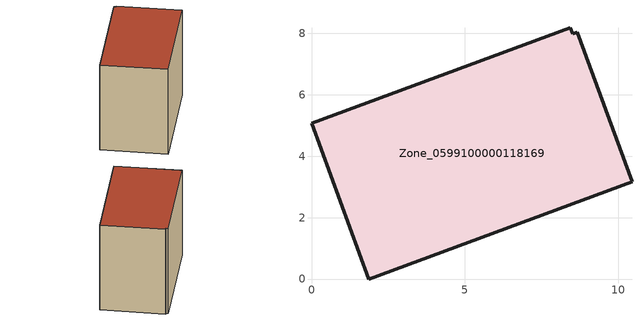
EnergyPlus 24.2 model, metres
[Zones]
Zone_0599100000118169
 floor ground (C_G): 8.65,8.04 10.44,3.17 1.86,0 0,5.07 8.44,8.18 8.51,8 z0
 wall outside (C_F): 1.86,0 10.44,3.17 8.65,8.04 8.51,8 8.44,8.18 0,5.07 1.86,0 z0:7.71
 roof outside (C_R): 10.44,3.17 8.65,8.04 8.51,8 8.44,8.18 0,5.07 1.86,0 z7.71
[BUILDING]
Pand.0599100000118169: North Axis=0; Terrain=City; Loads Convergence Tolerance Value=0.04; Temperature Convergence Tolerance Value=0.4; Solar Distribution=FullExterior; Maximum Number of Warmup Days=25; Minimum Number of Warmup Days=1
[Site:Location]
Rotterdam.The.Hague.AP_ZH_NLD Design_Conditions: Latitude=51.96; Longitude=4.45; Time Zone=1; Elevation=-4.5
[SITE:GROUNDTEMPERATURE:BUILDINGSURFACE]
18, 18, 18, 18, 18, 18, 18, 18, 18, 18, 18, 18
[MATERIAL] Thermal Absorptance=0.9; Solar Absorptance=0.7; Visible Absorptance=0.7
Name | Roughness | Thickness | Conductivity | Density | Specific Heat
G.TI.1975-1991 | MediumSmooth | 0.15 | 0.288461 | 540 | 1210
F.TI.1975-1991 | Rough | 0.3 | 0.230769 | 1920 | 840
R.TI.1975-1991 | MediumRough | 0.2 | 0.153846 | 1500 | 1000
[CONSTRUCTION]
C_G: G.TI.1975-1991
C_F: F.TI.1975-1991
C_R: R.TI.1975-1991
[ZONE]
Zone_0599100000118169: Type=1; Multiplier=1; Ceiling Height=Autocalculate; Volume=Autocalculate; Floor Area=autocalculate; Part of Total Floor Area=Yes
[ZONEINFILTRATION:DESIGNFLOWRATE]
Infil_Zone_0599100000118169: Zone or ZoneList or Space or SpaceList=Zone_0599100000118169; Schedule=AlwaysOn; Design Flow Rate Calculation Method=Flow/Area; Flow Rate per Floor Area=0.003; Constant Term Coefficient=1; Temperature Term Coefficient=0; Velocity Term Coefficient=0; Velocity Squared Term Coefficient=0
[HVACTEMPLATE:ZONE:IDEALLOADSAIRSYSTEM]
Zone_0599100000118169: Maximum Heating Supply Air Temperature=50; Minimum Cooling Supply Air Temperature=13; Maximum Heating Supply Air Humidity Ratio=0.0156; Minimum Cooling Supply Air Humidity Ratio=0.0077; Heating Limit=NoLimit; Cooling Limit=NoLimit; Dehumidification Control Type=ConstantSensibleHeatRatio; Cooling Sensible Heat Ratio=0.7; Dehumidification Setpoint=60; Humidification Control Type=None; Humidification Setpoint=30; Outdoor Air Method=None; Outdoor Air Flow Rate per Person=0.00944; Outdoor Air Flow Rate per Zone Floor Area=0; Outdoor Air Flow Rate per Zone=0; Demand Controlled Ventilation Type=None; Outdoor Air Economizer Type=NoEconomizer; Heat Recovery Type=None; Sensible Heat Recovery Effectiveness=0.7; Latent Heat Recovery Effectiveness=0.65
[ZONECONTROL:THERMOSTAT]
ThermostatControl_Zone_0599100000118169: Zone or ZoneList=Zone_0599100000118169; Control Type Schedule=DualSetpointControlType; Control 1=Thermostat_Zone_0599100000118169; Temperature Difference Between Cutout And Setpoint=0
[THERMOSTATSETPOINT:DUALSETPOINT]
Thermostat_Zone_0599100000118169: Heating Setpoint Temperature Schedule=HeatingSetpoint_Zone_0599100000118169; Cooling Setpoint Temperature Schedule=CoolingSetpoint_Zone_0599100000118169
[SCHEDULE:COMPACT]
HeatingSetpoint_Zone_0599100000118169: Through: 12/31, For: AllDays, Until: 24:00, 21
CoolingSetpoint_Zone_0599100000118169: Through: 12/31, For: AllDays, Until: 24:00, 24
DualSetpointControlType: Through: 12/31, For: AllDays, Until: 24:00, 4
AlwaysOn: Through: 12/31, For: AllDays, Until: 24:00, 1
